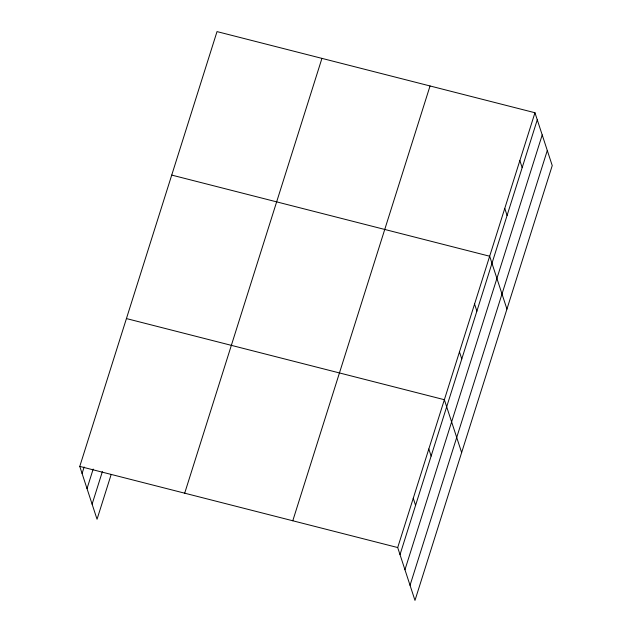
<?xml version="1.0" encoding="UTF-8"?>
<svg xmlns="http://www.w3.org/2000/svg" width="632" height="632" viewBox="0 0 632 632"><rect width="100%" height="100%" fill="white"/><g stroke="black" fill="none" stroke-linecap="round" stroke-linejoin="round"><path stroke-width="0.95" d="M111.129 474.632L97.044 519.259L79.766 466.408L217.021 31.6L534.956 112.741L552.234 165.592L414.979 600.4L397.702 547.549L534.956 112.741M82.081 473.494L84.135 466.985M87.019 488.591L93.181 469.07M92.106 504.154L102.376 471.614M184.686 493.189L321.941 58.373M292.782 520.776L430.044 85.968M400.017 554.627L537.271 119.819M404.954 569.732L542.209 134.924M410.042 585.295L547.296 150.487M171.73 175.088L489.666 256.229L506.935 309.08M126.432 318.575L444.367 399.716L461.644 452.567M79.766 466.408L397.702 547.549M519.86 160.567L522.174 167.646M504.763 208.402L507.077 215.48M474.569 304.055L476.884 311.134M459.472 351.89L461.779 358.968M428.812 448.997L431.127 456.075M413.257 498.277L415.572 505.355"/></g></svg>
